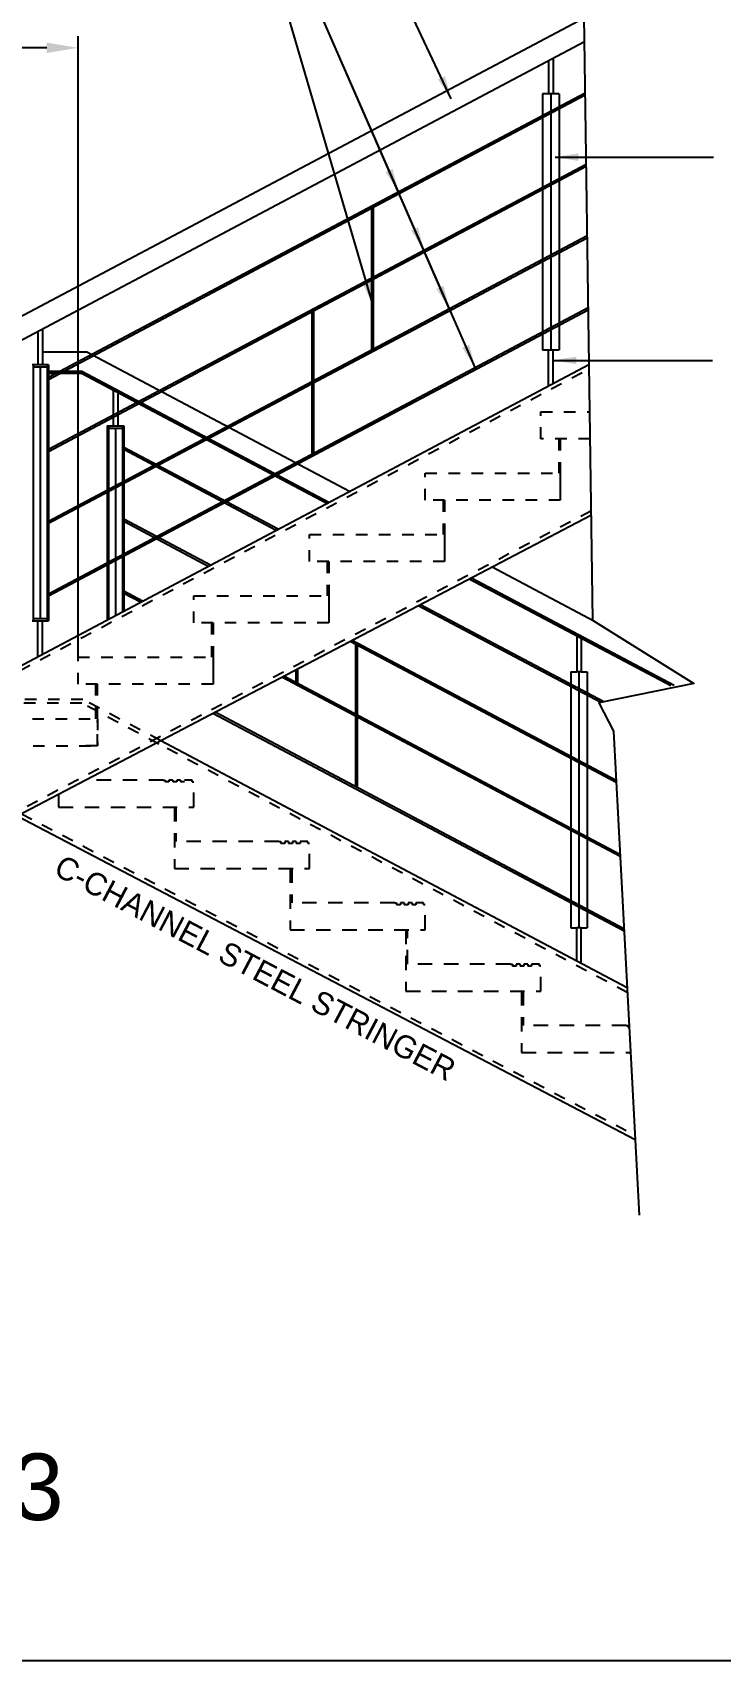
# Model space of a CAD drawing. Header units: millimetres. Extents: x 2148 to 2681, y 758 to 986.
# Drawn here: x 2623.43 to 2629.38, y 886.4 to 900.47 of the extents above; entities that cross this region are included whole.
import ezdxf

# ---------------------------------------------------------------- set-up
doc = ezdxf.new("R2010")
doc.units = ezdxf.units.MM
for name, pattern in [('27-A-2008-DD$0$LVL 11$0$xa-fp_t1_l11_39$0$HIDDEN2', [0.1875, 0.125, -0.0625]), ('27-A-2008-DD$0$LVL 5$0$HIDDEN', [0.375, 0.25, -0.125]), ('27-A-2008-DD$0$LVL 5$0$xa-fp_t1_l05-09$0$HIDDEN2', [0.1875, 0.125, -0.0625])]:
    doc.linetypes.add(name, pattern=pattern)
for name, color, linetype in [('1', 2, 'Continuous'), ('4CO', 4, 'Continuous'), ('A-DETAILS', 1, 'Continuous'), ('A-Hatch', 253, 'Continuous'), ('A-Wall', 4, 'Continuous'), ('A_TILES', 8, 'Continuous'), ("arch'l plan-pl", 8, 'Continuous'), ('HATCH', 8, 'Continuous'), ('TEXT', 6, 'Continuous')]:
    doc.layers.add(name, color=color, linetype=linetype)
doc.styles.add('ARIALNW', font='ARIALN.TTF')
doc.styles.add('MMTX$0$ESMX$0$X-OPTA1D', font='x-opta1d')
doc.styles.add('SWISS', font='swissl.ttf')
doc.dimstyles.new('DIM 100', dxfattribs={"dimtxt": 0.2, "dimasz": 0.2, "dimexe": 0.1, "dimexo": 0, "dimgap": 0.05, "dimtad": 1, "dimzin": 0, "dimdsep": 46, "dimtxsty": 'ARIALNW', "dimcen": 0.09, "dimclrd": 6, "dimclre": 6, "dimclrt": 13, "dimadec": 0, "dimazin": 0, "dimtfac": 1, "dimtofl": 0, "dimtmove": 2, "dimatfit": 3, "dimfxl": 1, "dimtolj": 1, "dimtzin": 0, "dimarcsym": 0})
doc.dimstyles.new('DIM 30', dxfattribs={"dimtxt": 0.32, "dimasz": 0.27, "dimexe": 0.1, "dimexo": 0, "dimgap": 0.08, "dimtad": 1, "dimlfac": 0.3, "dimrnd": 0.005, "dimzin": 1, "dimdsep": 46, "dimtxsty": 'ARIALNW', "dimcen": 0.09, "dimclrd": 6, "dimclre": 6, "dimclrt": 13, "dimadec": 0, "dimazin": 0, "dimtfac": 1, "dimtofl": 0, "dimtmove": 2, "dimatfit": 3, "dimfxl": 1, "dimtolj": 1, "dimtzin": 0, "dimarcsym": 0})

# ---------------------------------------------------------------- blocks, each defined once
blk = doc.blocks.new('*D2872')
at = {"layer": 'A-Wall', "color": 6, "lineweight": -2, "transparency": 16777216}
for p, q in [((2618.141, 894.644), (2618.141, 900.441)), ((2623.825, 895.073), (2623.825, 900.441)), ((2623.555, 900.341), (2618.411, 900.341))]:
    blk.add_line(p, q, dxfattribs=at)
at = {"layer": 'A-Wall', "color": 6, "transparency": 16777216}
for points in [[(2618.411, 900.386), (2618.411, 900.296), (2618.141, 900.341)], [(2623.555, 900.386), (2623.555, 900.296), (2623.825, 900.341)]]:
    blk.add_solid(points, dxfattribs=at)
at = {"layer": 'Defpoints', "color": 0, "transparency": 16777216}
for p in [(2618.141, 900.341), (2623.825, 895.073, 0), (2618.141, 894.644, 0)]:
    blk.add_point(p, dxfattribs=at)
at = {"layer": 'A-Wall', "color": 13, "transparency": 16777216, "insert": (2620.983, 900.586), "char_height": 0.32, "attachment_point": 5, "style": 'ARIALNW'}
blk.add_mtext('\\A1;MID-LANDING', dxfattribs=at)

msp = doc.modelspace()

# ---------------------------------------------------------------- linework, layer by layer
at = {"ltscale": 0.5}
for p, q in [((2622.7455107, 897.7098594, 0), (2628.1968489, 900.6007205)), ((2622.7999044, 897.5311876, 0), (2628.1997388, 900.3947362, 0)), ((2623.5689074, 897.4933139, 0.0000001), (2628.2059454, 899.9523492, 0)), ((2623.5689074, 897.4744487, 0), (2628.2062082, 899.9336234, 0)), ((2627.8394876, 899.9432235, 0.0000001), (2627.8394876, 897.7302264, 0.0000001)), ((2627.8394876, 899.9432235, 0.0000001), (2627.8394876, 897.7302264, 0.0000001)), ((2627.9809089, 899.9432235, 0.0000001), (2627.8394876, 899.9432235, 0)), ((2627.9809089, 899.9432235, 0.0000001), (2627.9809089, 897.7302264, 0.0000001)), ((2623.5689074, 896.8721692, 0.0000001), (2628.2145957, 899.3357918, 0)), ((2623.5689074, 896.8533041, 0), (2628.2148584, 899.3170659, 0)), ((2626.3604703, 898.9610282, 0), (2626.3604703, 898.3505731, 0)), ((2626.3758871, 898.9610282, 0), (2626.3758871, 898.3587487, 0)), ((2623.5689074, 896.2505932, 0.0000001), (2628.2232519, 898.7188062, 0.0000001)), ((2623.5689074, 896.231728, 0), (2628.2235146, 898.7000803, 0.0000001)), ((2626.3604703, 898.331708, 0), (2626.3604703, 897.7289971, 0)), ((2626.3758871, 898.3398835, 0), (2626.3758871, 897.7371727, 0)), ((2623.5689074, 895.6236596, 0.0000001), (2628.2319827, 898.0965025, 0)), ((2623.5689074, 895.6041413, 0.0000001), (2628.2322545, 898.0771284, 0)), ((2625.8451918, 898.0584542, 0), (2625.8451918, 897.4557433, 0)), ((2625.8606085, 898.0666297, 0), (2625.8606085, 897.4639189, 0)), ((2627.8394876, 897.7302264, 0.0000001), (2627.9809089, 897.7302264, 0.0000001)), ((2623.5689074, 897.6005602, 0), (2623.4274861, 897.6005602, 0)), ((2623.4370353, 897.6005602, 0), (2623.4370353, 895.3875631, 0)), ((2623.5595828, 897.5805602, 0), (2623.4370353, 897.5805602, 0)), ((2623.5595828, 897.6005602, 0), (2623.5595828, 895.3875631, 0)), ((2623.5689074, 897.6005602, 0), (2623.5689074, 895.3875631, 0)), ((2625.8451918, 897.4368782, 0), (2625.8451918, 896.8369853, 0)), ((2625.8606085, 897.4450537, 0), (2625.8606085, 896.8369853, 0)), ((2624.0780273, 897.072782, 0.0000001), (2624.0780273, 895.3970805, 0.0000001)), ((2624.0780273, 897.072782, 0.0000001), (2624.2194486, 897.072782, 0.0000001)), ((2624.0873519, 897.072782, 0.0000001), (2624.0873519, 895.4020254, 0.0000001)), ((2624.0873519, 897.052782, 0.0000001), (2624.2098994, 897.052782, 0.0000001)), ((2624.2098994, 897.072782, 0.0000001), (2624.2098994, 895.4670127, 0.0000001)), ((2624.2194486, 897.072782, 0.0000001), (2624.2194486, 895.4720767, 0.0000001)), ((2624.2194486, 897.072782, 0.0000001), (2624.2194486, 895.4720767, 0.0000001)), ((2625.5540604, 896.1798254, 0.0000001), (2624.2194486, 896.8875741, 0.0000001)), ((2625.5362732, 896.1703928, 0.0000001), (2624.2194486, 896.8687089, 0.0000001)), ((2624.9684097, 895.8692531, 0.0000002), (2624.2194486, 896.2664294, 0.0000002)), ((2624.9506226, 895.8598205, 0.0000002), (2624.2194486, 896.2475642, 0.0000002)), ((2624.3823523, 895.558465, 0.0000002), (2624.2194486, 895.6448534, 0.0000002)), ((2624.3645652, 895.5490325, 0.0000002), (2624.2194486, 895.6259882, 0.0000002)), ((2623.4274861, 895.3875631, 0), (2623.5689074, 895.3875631, 0)), ((2623.5595828, 895.4075631, 0), (2623.4370353, 895.4075631, 0))]:
    msp.add_line(p, q, dxfattribs=at)
at = {"layer": '1', "ltscale": 0.5}
for p, q in [((2627.9302669, 900.2518344, 0), (2627.9302669, 899.9432235, 0)), ((2627.8902669, 900.2306223, 0), (2627.8902669, 899.9432235, 0)), ((2627.8902669, 900.2306223, 0), (2627.8902669, 899.9432235, 0)), ((2627.9302669, 900.2359253, 0), (2627.9302669, 899.9432235, 0)), ((2623.4782654, 897.887959, 0), (2623.4782654, 897.6005602, 0)), ((2623.4782654, 897.887959, 0), (2623.4782654, 897.6005602, 0)), ((2623.5182654, 897.9091711, 0), (2623.5182654, 897.6005602, 0)), ((2623.5182654, 897.893262, 0), (2623.5182654, 897.6005602, 0)), ((2627.8902669, 897.4206998, 0), (2627.8902669, 897.7302264, 0)), ((2627.9302669, 897.4419119, 0), (2627.9302669, 897.7302264, 0)), ((2623.4782654, 895.0780365, 0), (2623.4782654, 895.3875631, 0)), ((2623.5182654, 895.0992486, 0), (2623.5182654, 895.3875631, 0))]:
    msp.add_line(p, q, dxfattribs=at)
at = {"layer": '4CO', "ltscale": 0.5}
for p, q in [((2622.7821246, 894.7098594, 0), (2628.238898, 897.6036029, 0)), ((2628.2571798, 896.3005414, -0.0000002), (2622.9997898, 893.545552, 0)), ((2628.5687597, 892.2158885, 0.0000001), (2624.5397113, 894.3525051, 0.0000001)), ((2623.3000125, 893.7028754, 0), (2628.6382435, 890.9055235, 0.0000001))]:
    msp.add_line(p, q, dxfattribs=at)
at = {"layer": 'A-DETAILS', "linetype": '27-A-2008-DD$0$LVL 5$0$xa-fp_t1_l05-09$0$HIDDEN2', "ltscale": 0.5}
for p, q in [((2622.7904161, 894.6765261, 0), (2628.2394235, 897.5661512, 0)), ((2628.2566557, 896.3378995, -0.0000002), (2622.9915852, 893.5788853, 0)), ((2628.5708183, 892.1770665, 0.0000001), (2624.5039251, 894.3337523, 0.0000001)), ((2623.3359201, 893.7216917, 0), (2628.636191, 890.9442318, 0.0000001))]:
    msp.add_line(p, q, dxfattribs=at)
at = {"layer": 'A-Hatch', "ltscale": 0.5}
for p, q in [((2623.900593, 897.7098594, 0.0000001), (2623.5182654, 897.7098594, 0)), ((2626.1699302, 896.506423, 0.0000001), (2623.900593, 897.7098594, 0.0000001)), ((2623.8591354, 897.5431927, 0.0000001), (2623.5689074, 897.5431927, 0)), ((2623.8549897, 897.5265261, 0.0000001), (2623.5689074, 897.5265261, 0)), ((2625.9742714, 896.4026646, 0.0000001), (2623.8549897, 897.5265261, 0.0000001)), ((2625.9920586, 896.4120971, 0.0000001), (2623.8591354, 897.5431927, 0.0000001)), ((2624.1286693, 897.381393, 0.0000001), (2624.1286693, 897.072782, 0.0000001)), ((2624.1286693, 897.3654839, 0.0000001), (2624.1286693, 897.072782, 0.0000001)), ((2624.1686693, 897.3601808, 0.0000001), (2624.1686693, 897.072782, 0.0000001)), ((2624.1686693, 897.3601808, 0.0000001), (2624.1686693, 897.072782, 0.0000001)), ((2628.947124, 894.8261518, 0.0000001), (2627.205787, 895.7495881, 0.0000001)), ((2628.947124, 894.8261518, 0.0000001), (2627.205787, 895.7495881, 0.0000001)), ((2628.9765254, 894.8294253, 0.0000001), (2627.2236801, 895.7589645, 0.0000001)), ((2628.9765254, 894.8294253, 0.0000001), (2627.2236801, 895.7589645, 0.0000001)), ((2628.2810965, 895.3868651, 0.0000001), (2627.4026113, 895.8527285, 0.0000001)), ((2628.2810965, 895.3868651, 0.0000001), (2627.4026113, 895.8527285, 0.0000001)), ((2628.3418888, 894.6825664, 0.0000002), (2626.7651796, 895.5187, 0.0000002)), ((2628.3675109, 894.6878441, 0.0000002), (2626.7830727, 895.5280764, 0.0000002)), ((2628.4746307, 893.9910283, 0.0000002), (2626.1760401, 895.2099778, 0.0000002)), ((2628.4736014, 894.0104393, 0.0000002), (2626.1939332, 895.2193542, 0.0000002)), ((2626.2222616, 895.1854664, 0.0000001), (2626.2222616, 894.5827556, 0.0000001)), ((2628.1334305, 895.257656, 0.0000001), (2628.1334305, 894.9480929, 0.0000001)), ((2628.1334305, 895.2417469, 0.0000001), (2628.1334305, 894.9480929, 0.0000001)), ((2628.1734305, 895.2364438, 0.0000001), (2628.1734305, 894.9480929, 0.0000001)), ((2628.1734305, 895.2364438, 0.0000001), (2628.1734305, 894.9480929, 0.0000001)), ((2626.2376783, 895.1772909, 0.0000001), (2626.2376783, 894.57458, 0.0000001)), ((2628.5075149, 893.3708788, 0.0000002), (2625.6043846, 894.9104176, 0.0000002)), ((2625.706983, 894.9641815, 0.0000001), (2625.706983, 894.8560094, 0.0000001)), ((2625.7223998, 894.9722602, 0.0000001), (2625.7223998, 894.8478338, 0.0000001)), ((2628.0827198, 894.9480929, 0.0000001), (2628.0827198, 892.7350959, 0.0000001)), ((2628.0827198, 894.9480929, 0.0000001), (2628.1334305, 894.9480929, 0.0000001)), ((2628.1734305, 894.9480929, 0.0000001), (2628.1334305, 894.9480929, 0.0000001)), ((2628.1534305, 894.9480929, 0.0000001), (2628.1534305, 892.7350959, 0.0000001)), ((2628.1734305, 894.9480929, 0.0000001), (2628.2241412, 894.9480929, 0.0000001)), ((2628.2241412, 894.9480929, 0.0000001), (2628.2241412, 892.7350959, 0.0000001)), ((2628.2241412, 894.9480929, 0.0000001), (2628.2241412, 892.7350959, 0.0000001)), ((2628.5085442, 893.3514678, 0.0000002), (2625.5864914, 894.9010412, 0.0000002)), ((2628.5427857, 892.7057227, 0.0000002), (2624.9912418, 894.5891172, 0.0000001)), ((2628.5417207, 892.7258057, 0.0000002), (2625.0097544, 894.5988182, 0.0000001)), ((2626.2222616, 894.5638904, 0.0000001), (2626.2222616, 893.955822, 0.0000001)), ((2626.2376783, 894.5557148, 0.0000001), (2626.2376783, 893.955822, 0.0000001)), ((2628.0827198, 892.7350959, 0.0000001), (2628.1334305, 892.7350959, 0.0000001)), ((2628.1334305, 892.446745, 0.0000001), (2628.1334305, 892.7350959, 0.0000001)), ((2628.1734305, 892.7350959, 0.0000001), (2628.1334305, 892.7350959, 0.0000001)), ((2628.1734305, 892.4255328, 0.0000001), (2628.1734305, 892.7350959, 0.0000001)), ((2628.1734305, 892.7350959, 0.0000001), (2628.2241412, 892.7350959, 0.0000001)), ((2628.5610523, 891.8916776, 0.0000001), (2628.577719, 891.8916776, 0.0000001)), ((2628.577719, 891.8916776, 0.0000001), (2628.577719, 891.8750109, 0.0000001)), ((2628.5868352, 891.8750109, 0.0000001), (2628.577719, 891.8750109, 0.0000001))]:
    msp.add_line(p, q, dxfattribs=at)
at = {"layer": 'A-Hatch', "linetype": '27-A-2008-DD$0$LVL 5$0$HIDDEN', "ltscale": 0.5}
for p, q in [((2624.5610523, 894.0128897, 0.0000002), (2623.8916178, 894.0128897, 0.0000002)), ((2624.5610523, 894.0128897, 0.0000002), (2624.577719, 894.0128897, 0.0000002)), ((2624.577719, 894.0128897, 0.0000002), (2624.577719, 893.9962231, 0.0000002)), ((2624.6110523, 893.9962231, 0.0000002), (2624.577719, 893.9962231, 0.0000002)), ((2624.6443857, 894.0128897, 0.0000002), (2624.6110523, 894.0128897, 0.0000002)), ((2624.6110523, 894.0128897, 0.0000002), (2624.6110523, 893.9962231, 0.0000002)), ((2624.6443857, 894.0128897, 0.0000002), (2624.6443857, 893.9962231, 0.0000002)), ((2624.677719, 893.9962231, 0.0000002), (2624.6443857, 893.9962231, 0.0000002)), ((2624.7110523, 894.0128897, 0.0000002), (2624.677719, 894.0128897, 0.0000002)), ((2624.677719, 894.0128897, 0.0000002), (2624.677719, 893.9962231, 0.0000002)), ((2624.7110523, 894.0128897, 0.0000002), (2624.7110523, 893.9962231, 0.0000002)), ((2624.7443857, 893.9962231, 0.0000002), (2624.7110523, 893.9962231, 0.0000002)), ((2624.8110523, 894.0128897, 0.0000002), (2624.7443857, 894.0128897, 0.0000002)), ((2624.8110523, 893.998287, 0.0000002), (2624.8110523, 894.0128897, 0.0000002)), ((2624.8110523, 893.998287, 0.0000002), (2624.8243857, 893.998287, 0.0000002)), ((2624.6710523, 893.7795564, 0.0000001), (2624.6710523, 893.4825867, 0.0000001)), ((2625.5610523, 893.4825867, 0.0000001), (2624.6710523, 893.4825867, 0.0000001)), ((2625.5610523, 893.4825867, 0.0000001), (2625.577719, 893.4825867, 0.0000001)), ((2625.577719, 893.4825867, 0.0000001), (2625.577719, 893.46592, 0.0000001)), ((2625.6110523, 893.46592, 0.0000001), (2625.577719, 893.46592, 0.0000001)), ((2625.6443857, 893.4825867, 0.0000001), (2625.6110523, 893.4825867, 0.0000001)), ((2625.6110523, 893.4825867, 0.0000001), (2625.6110523, 893.46592, 0.0000001)), ((2625.6443857, 893.4825867, 0.0000001), (2625.6443857, 893.46592, 0.0000001)), ((2625.677719, 893.46592, 0.0000001), (2625.6443857, 893.46592, 0.0000001)), ((2625.7110523, 893.4825867, 0.0000001), (2625.677719, 893.4825867, 0.0000001)), ((2625.677719, 893.4825867, 0.0000001), (2625.677719, 893.46592, 0.0000001)), ((2625.7110523, 893.4825867, 0.0000001), (2625.7110523, 893.46592, 0.0000001)), ((2625.7443857, 893.46592, 0.0000001), (2625.7110523, 893.46592, 0.0000001)), ((2625.8110523, 893.4825867, 0.0000001), (2625.7443857, 893.4825867, 0.0000001)), ((2625.7443857, 893.4825867, 0.0000001), (2625.7443857, 893.46592, 0.0000001)), ((2625.8110523, 893.467984, 0.0000001), (2625.8110523, 893.4825867, 0.0000001)), ((2625.8110523, 893.467984, 0.0000001), (2625.8243857, 893.467984, 0.0000001)), ((2625.6710523, 893.2492534, 0.0000001), (2625.6710523, 892.9522837, 0.0000001)), ((2626.5610523, 892.9522837, 0.0000001), (2625.6710523, 892.9522837, 0.0000001)), ((2626.5610523, 892.9522837, 0.0000001), (2626.577719, 892.9522837, 0.0000001)), ((2626.577719, 892.9522837, 0.0000001), (2626.577719, 892.935617, 0.0000001)), ((2626.6110523, 892.935617, 0.0000001), (2626.577719, 892.935617, 0.0000001)), ((2626.6443857, 892.9522837, 0.0000001), (2626.6110523, 892.9522837, 0.0000001)), ((2626.6110523, 892.9522837, 0.0000001), (2626.6110523, 892.935617, 0.0000001)), ((2626.6443857, 892.9522837, 0.0000001), (2626.6443857, 892.935617, 0.0000001)), ((2626.677719, 892.935617, 0.0000001), (2626.6443857, 892.935617, 0.0000001)), ((2626.7110523, 892.9522837, 0.0000001), (2626.677719, 892.9522837, 0.0000001)), ((2626.677719, 892.9522837, 0.0000001), (2626.677719, 892.935617, 0.0000001)), ((2626.7110523, 892.9522837, 0.0000001), (2626.7110523, 892.935617, 0.0000001)), ((2626.7443857, 892.935617, 0.0000001), (2626.7110523, 892.935617, 0.0000001)), ((2626.8110523, 892.9522837, 0.0000001), (2626.7443857, 892.9522837, 0.0000001)), ((2626.7443857, 892.9522837, 0.0000001), (2626.7443857, 892.935617, 0.0000001)), ((2626.8110523, 892.9376809, 0.0000001), (2626.8110523, 892.9522837, 0.0000001)), ((2626.8110523, 892.9376809, 0.0000001), (2626.8243857, 892.9376809, 0.0000001)), ((2626.6710523, 892.4219806, 0.0000001), (2626.6710523, 892.7189503, 0.0000001)), ((2627.5610523, 892.4219806, 0.0000001), (2626.6710523, 892.4219806, 0.0000001)), ((2627.5610523, 892.4219806, 0.0000001), (2627.577719, 892.4219806, 0.0000001)), ((2627.577719, 892.4219806, 0.0000001), (2627.577719, 892.405314, 0.0000001)), ((2627.6110523, 892.405314, 0.0000001), (2627.577719, 892.405314, 0.0000001)), ((2627.6443857, 892.4219806, 0.0000001), (2627.6110523, 892.4219806, 0.0000001)), ((2627.6110523, 892.4219806, 0.0000001), (2627.6110523, 892.405314, 0.0000001)), ((2627.6443857, 892.4219806, 0.0000001), (2627.6443857, 892.405314, 0.0000001)), ((2627.677719, 892.405314, 0.0000001), (2627.6443857, 892.405314, 0.0000001)), ((2627.7110523, 892.4219806, 0.0000001), (2627.677719, 892.4219806, 0.0000001)), ((2627.677719, 892.4219806, 0.0000001), (2627.677719, 892.405314, 0.0000001)), ((2627.7110523, 892.4219806, 0.0000001), (2627.7110523, 892.405314, 0.0000001)), ((2627.7443857, 892.405314, 0.0000001), (2627.7110523, 892.405314, 0.0000001)), ((2627.8110523, 892.4219806, 0.0000001), (2627.7443857, 892.4219806, 0.0000001)), ((2627.7443857, 892.4219806, 0.0000001), (2627.7443857, 892.405314, 0.0000001)), ((2627.8110523, 892.4073779, 0.0000001), (2627.8110523, 892.4219806, 0.0000001)), ((2627.8110523, 892.4073779, 0.0000001), (2627.8243857, 892.4073779, 0.0000001)), ((2627.6710523, 892.1886473, 0.0000001), (2627.6710523, 891.8916776, 0.0000001)), ((2628.5610523, 891.8916776, 0.0000001), (2627.6710523, 891.8916776, 0.0000001))]:
    msp.add_line(p, q, dxfattribs=at)
for points, elevation in [([(2624.8243857, 893.7795564), (2624.8243857, 893.998287)], 0.0000002), ([(2623.657719, 893.8903215), (2623.657719, 893.7795564), (2624.8243857, 893.7795564)], 0.0000002), ([(2624.657719, 893.7795564), (2624.657719, 893.7795564), (2624.657719, 893.2492534), (2625.8243857, 893.2492534)], 0.0000001), ([(2625.8243857, 893.2492534), (2625.8243857, 893.467984)], 0.0000001), ([(2625.657719, 893.2492534), (2625.657719, 893.2492534), (2625.657719, 892.7189503), (2626.8243857, 892.7189503)], 0.0000001), ([(2626.8243857, 892.7189503), (2626.8243857, 892.9376809)], 0.0000001), ([(2626.657719, 892.7189503), (2626.657719, 892.7189503), (2626.657719, 892.1886473), (2627.8243857, 892.1886473)], 0.0000001), ([(2627.8243857, 892.1886473), (2627.8243857, 892.4073779)], 0.0000001), ([(2627.657719, 892.1886473), (2627.657719, 892.1886473), (2627.657719, 891.6583443), (2628.5983242, 891.6583443)], 0.0000001)]:
    msp.add_lwpolyline(points, dxfattribs=dict(at, elevation=elevation))
at = {"layer": 'A-Wall'}
for p, q in [((2628.1734305, 895.2364438, 0.0000001), (2628.1334305, 895.257656, 0.0000001)), ((2582.0500187, 886.404324, 0), (2679.2500187, 886.404324, 0))]:
    msp.add_line(p, q, dxfattribs=at)
at = {"layer": 'A-Wall', "elevation": -0.0000001}
msp.add_lwpolyline([(2624.5240961, 894.3230593), (2624.5039286, 894.3337542)], dxfattribs=at)
at = {"layer": 'A_TILES', "linetype": '27-A-2008-DD$0$LVL 11$0$xa-fp_t1_l11_39$0$HIDDEN2', "ltscale": 0.2}
for p, q in [((2627.9787795, 896.9613746, 0.0000001), (2627.9787795, 896.6644049, 0.0000001)), ((2626.9787795, 896.4310715, 0), (2626.9787795, 896.1341018, 0)), ((2625.9787795, 895.9007685, 0), (2625.9787795, 895.6037988, 0)), ((2624.9787795, 895.3704655, 0), (2624.9787795, 895.0734958, 0)), ((2623.9787795, 894.5431927, 0), (2623.9787795, 894.8401624, 0)), ((2623.9921128, 894.5431927, 0), (2623.9921128, 894.8401624, 0)), ((2617.8310008, 894.5431927, 0.0000001), (2623.9787795, 894.5431927, 0)), ((2623.9921128, 894.5431927, 0), (2623.9921128, 894.3098594, 0)), ((2617.8361453, 894.3098594, 0.0000001), (2623.9921128, 894.3098594, 0)), ((2623.9921128, 894.3098594, 0), (2623.8243857, 894.3098594, 0.0000001))]:
    msp.add_line(p, q, dxfattribs=at)
for points, elevation in [([(2628.2479084, 896.9613746), (2627.8235821, 896.9613746), (2627.8235821, 897.1947079), (2628.2446348, 897.1947079)], 0.0000001), ([(2627.9921128, 896.9613746), (2627.9921128, 896.4310715), (2626.8254462, 896.4310715)], 0.0000001), ([(2628.2479084, 896.9613746), (2627.8235821, 896.9613746)], 0.0000001), ([(2626.8254462, 896.4310715), (2626.8254462, 896.6644049), (2626.8387795, 896.6644049)], 0.0000001), ([(2626.8254462, 896.4310715), (2626.8254462, 896.6644049), (2626.8387795, 896.6644049)], 0.0000001), ([(2627.9921128, 896.6644049), (2627.9921128, 896.4310715), (2626.8254462, 896.4310715), (2626.8254462, 896.6644049), (2627.9787795, 896.6644049)], 0.0000001), ([(2626.9921128, 896.4310715), (2626.9921128, 895.9007685), (2625.8254462, 895.9007685)], 0), ([(2625.8254462, 895.9007685), (2625.8254462, 896.1341018), (2625.8387795, 896.1341018)], 0), ([(2626.9921128, 896.1341018), (2626.9921128, 895.9007685), (2625.8254462, 895.9007685), (2625.8254462, 896.1341018), (2626.9787795, 896.1341018)], 0), ([(2625.9921128, 895.9007685), (2625.9921128, 895.3704655), (2624.8254462, 895.3704655)], 0), ([(2624.8254462, 895.3704655), (2624.8254462, 895.6037988), (2624.8387795, 895.6037988)], 0), ([(2625.9921128, 895.6037988), (2625.9921128, 895.3704655), (2624.8254462, 895.3704655), (2624.8254462, 895.6037988), (2625.9787795, 895.6037988)], 0), ([(2624.9921128, 895.3704655), (2624.9921128, 894.8401624), (2623.8254462, 894.8401624)], 0), ([(2624.9921128, 895.0734958), (2624.9921128, 894.8401624), (2623.8254462, 894.8401624), (2623.8254462, 895.0734958), (2624.9787795, 895.0734958)], 0), ([(2624.5240946, 894.3230564), (2623.8575517, 894.6765261), (2622.7904161, 894.6765261)], -0.0000001), ([(2624.5397113, 894.3525051), (2623.8658432, 894.7098594), (2622.8532732, 894.7098594)], -0.0000001), ([(2623.9921128, 894.3098594), (2623.9921128, 894.52859)], 0)]:
    msp.add_lwpolyline(points, dxfattribs=dict(at, elevation=elevation))
at = {"layer": "arch'l plan-pl", "elevation": -0.0000002}
msp.add_lwpolyline([(2628.1909816, 901.0189165), (2628.2699009, 895.393827), (2629.1470104, 894.8484068), (2628.3252348, 894.679136), (2628.4510895, 894.4349812), (2628.6729115, 890.2517349)], dxfattribs=at)
at = {"layer": 'HATCH', "linetype": 'ByBlock', "ltscale": 0.5}
for p, q in [((2627.9103105, 899.9432235, 0), (2627.9103105, 897.7302264, 0)), ((2623.498309, 897.5805602, 0), (2623.498309, 895.4075631, 0)), ((2624.1486257, 897.052782, 0.0000001), (2624.1486257, 895.4345191, 0.0000001))]:
    msp.add_line(p, q, dxfattribs=at)

# ---------------------------------------------------------------- texts
at = {"color": 2, "insert": (2623.6944999, 893.3751587, 0), "char_height": 0.196, "width": 4.701051077, "attachment_point": 1, "rotation": 332.24640483, "style": 'MMTX$0$ESMX$0$X-OPTA1D'}
msp.add_mtext('C-CHANNEL STEEL STRINGER ', dxfattribs=at)
at = {"layer": 'TEXT', "style": 'SWISS'}
msp.add_text('DETAIL-3 ', height=0.57494559, rotation=359.98971085, dxfattribs=at).set_placement((2620.1750858, 887.6180841, 0.0000001))

# ---------------------------------------------------------------- dimensions: what is measured, and where the dimension line sits
at = {"layer": 'A-Wall'}
dim = msp.add_linear_dim(base=(2618.1413843, 900.3406401, 0), p1=(2623.8254462, 895.0734958, 0), p2=(2618.1413843, 894.6438669, 0.0000002), text='MID-LANDING', dimstyle='DIM 30', dxfattribs=at)
dim.commit()
dim.dimension.update_dxf_attribs({"geometry": '*D2872', "text_midpoint": (2620.9834152, 900.5862063, 0)})

# ---------------------------------------------------------------- leaders
for points, override in [([(2627.0501751, 899.9007524, 0), (2625.2050058, 903.8240602, 0), (2624.3473039, 903.8240602, 0)], {"dimgap": 0.05, "dimtad": 0}), ([(2627.2552812, 897.5785548), (2625.0561486, 902.6172796), (2624.1984466, 902.6172796)], {"dimgap": 0.05, "dimtad": 0}), ([(2627.0330854, 898.0876573), (2625.0561486, 902.6172796), (2624.1984466, 902.6172796)], {"dimgap": 0.05, "dimtad": 0}), ([(2626.8127883, 898.5924091), (2625.0561486, 902.6172796), (2624.1984466, 902.6172796)], {"dimgap": 0.05, "dimtad": 0}), ([(2626.5926441, 899.0968106), (2625.0561486, 902.6172796), (2624.1984466, 902.6172796)], {"dimgap": 0.05, "dimtad": 0}), ([(2626.3758871, 898.1130171, 0), (2625.0561486, 902.6172796, 0)], {"dimtad": 0}), ([(2627.9489971, 899.3961571, 0), (2629.315393, 899.3961571, 0)], {"dimgap": 0.05, "dimtad": 0}), ([(2627.9295131, 897.6398056, 0), (2629.3058093, 897.6398056, 0)], {"dimgap": 0.05, "dimtad": 0})]:
    msp.add_leader(points, dimstyle='DIM 100', override=override, dxfattribs=at)

doc.saveas('drawing.dxf')
